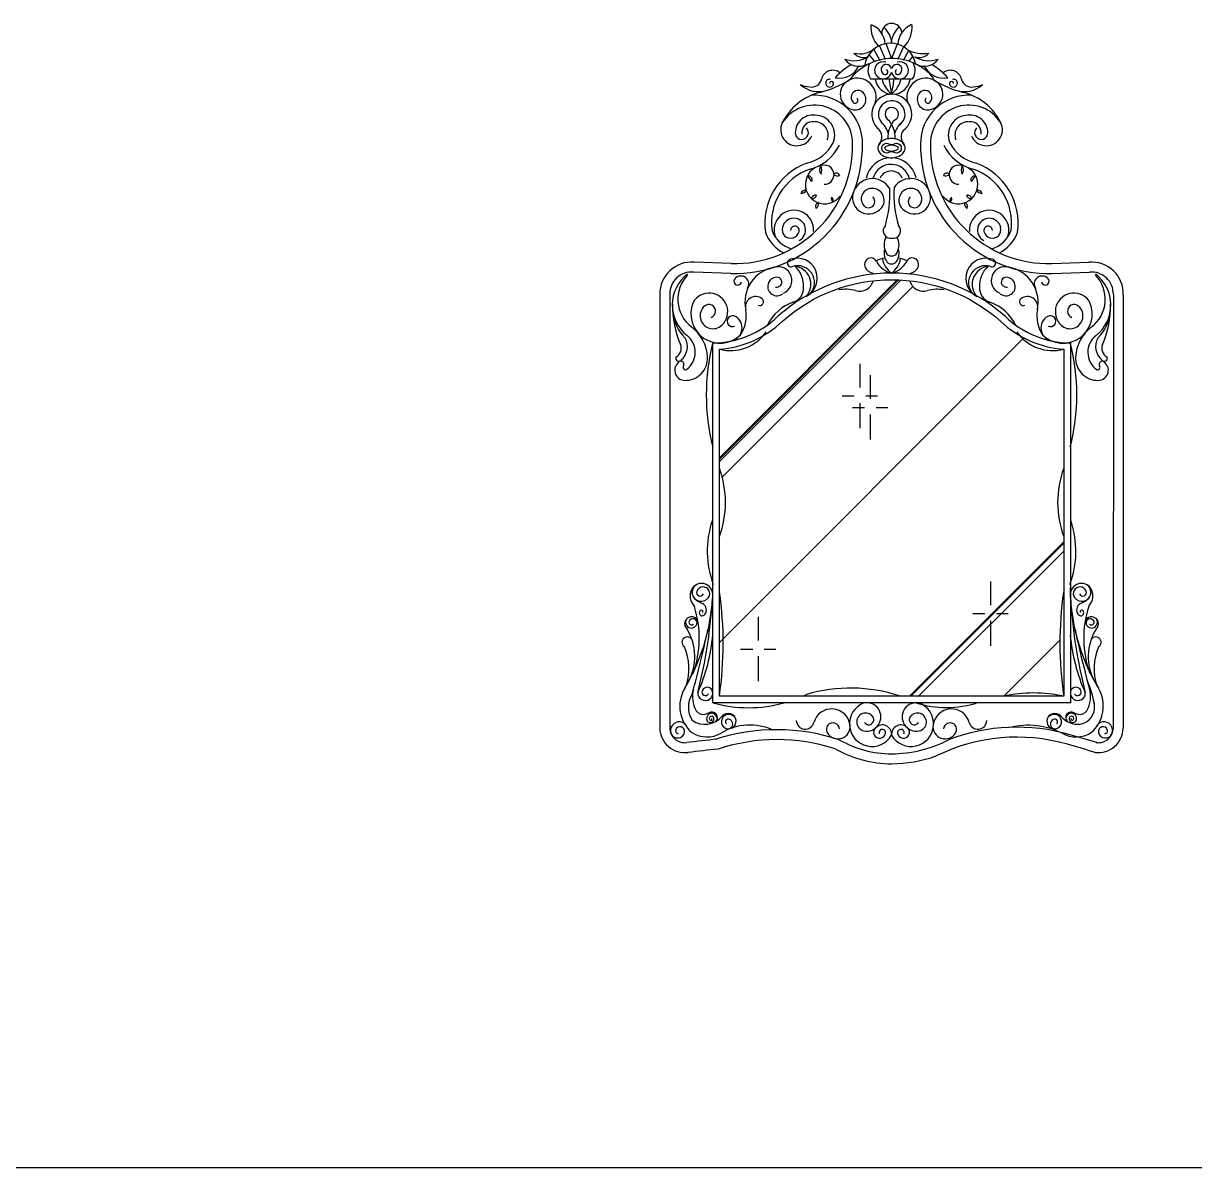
# Model space of a CAD drawing. Header units: inches. Extents: x 10 to 52.5, y 12.6 to 37.4.
# Drawn here: x 23.908 to 25.676, y 25.748 to 27.475 of the extents above; entities that cross this region are included whole.
import ezdxf

# ---------------------------------------------------------------- set-up
doc = ezdxf.new("R2010")
doc.units = ezdxf.units.IN
doc.header["$MEASUREMENT"] = 0
doc.layers.add('02', color=2, linetype='Continuous')
doc.layers.add('1', color=1, linetype='Continuous')

msp = doc.modelspace()

# ---------------------------------------------------------------- linework, layer by layer
at = {"layer": '02'}
for p, q in [((25.1916, 27.4359), (25.2009, 27.4195)), ((25.2001, 27.4413), (25.2088, 27.4211)), ((25.2097, 27.4448), (25.2185, 27.4223)), ((25.2269, 27.4441), (25.2185, 27.4223)), ((25.2363, 27.4401), (25.2281, 27.4211)), ((25.2442, 27.434), (25.2361, 27.4195)), ((25.1844, 27.4285), (25.1928, 27.4178)), ((25.2505, 27.4259), (25.2441, 27.4178)), ((25.1866, 27.3917), (25.2503, 27.3917)), ((24.9758, 27.0977), (24.9199, 27.0998)), ((25.4611, 27.0977), (25.5174, 27.0998)), ((24.9585, 26.8196), (25.2271, 27.0882)), ((24.9585, 26.8176), (25.229, 27.0881)), ((24.9585, 26.8137), (25.2327, 27.0879)), ((24.9627, 26.7902), (25.2507, 27.0782)), ((24.8835, 27.0663), (24.8835, 26.4113)), ((25.5535, 27.0659), (25.5533, 26.4111)), ((24.9485, 26.4496), (24.9485, 26.993)), ((24.9585, 26.5407), (25.4183, 27.0005)), ((25.4885, 26.993), (25.4885, 26.4496)), ((25.1706, 26.9616), (25.1706, 26.9257)), ((25.1862, 26.9443), (25.1862, 26.9084)), ((25.1438, 26.9129), (25.1622, 26.9129)), ((25.1706, 26.9021), (25.1706, 26.8642)), ((25.1795, 26.9129), (25.1974, 26.9129)), ((25.1594, 26.8956), (25.1778, 26.8956)), ((25.1862, 26.8848), (25.1862, 26.8469)), ((25.1951, 26.8956), (25.213, 26.8956)), ((25.2454, 26.4596), (25.4785, 26.6927)), ((25.2474, 26.4596), (25.4785, 26.6907)), ((25.2593, 26.4596), (25.4785, 26.6788)), ((25.368, 26.633), (25.368, 26.5972)), ((25.3412, 26.5843), (25.3595, 26.5843)), ((25.3768, 26.5843), (25.3948, 26.5843)), ((25.0172, 26.5794), (25.0172, 26.5436)), ((25.368, 26.5735), (25.368, 26.5356)), ((24.9904, 26.5308), (25.0088, 26.5308)), ((25.0261, 26.5308), (25.044, 26.5308)), ((25.3879, 26.4596), (25.4727, 26.5444)), ((25.0172, 26.52), (25.0172, 26.4821)), ((25.4885, 26.4496), (24.9485, 26.4496))]:
    msp.add_line(p, q, dxfattribs=at)
for points in [[(25.1979, 27.287, 0.133862), (25.1993, 27.2817, 0.106804), (25.2039, 27.2767, 0.08255), (25.2103, 27.2737, 0.070983), (25.2185, 27.2725, 0.070983), (25.2266, 27.2737, 0.08255), (25.233, 27.2767, 0.106804), (25.2376, 27.2817, 0.133862), (25.2391, 27.287, 0.133862), (25.2376, 27.2922, 0.106804), (25.233, 27.2972, 0.08255), (25.2266, 27.3003, 0.070983), (25.2185, 27.3015, 0.070983), (25.2103, 27.3003, 0.08255), (25.2039, 27.2972, 0.106804), (25.1993, 27.2922, 0.133862)], [(25.2154, 27.2931, 0.08255), (25.2159, 27.2929, 0.070983), (25.2185, 27.2925, 0.070983), (25.221, 27.2929, 0.08255), (25.2215, 27.2931, -1.925788), (25.2215, 27.2809, 0.08255), (25.221, 27.2811, 0.070983), (25.2185, 27.2815, 0.070983), (25.2159, 27.2811, 0.08255), (25.2154, 27.2809, -1.925788)], [(25.2079, 27.287, 0.133862), (25.2079, 27.2868, 0.106804), (25.2096, 27.2849, 0.08255), (25.2131, 27.2833, 0.070983), (25.2185, 27.2825, 0.070983), (25.2238, 27.2833, 0.08255), (25.2273, 27.2849, 0.106804), (25.229, 27.2868, 0.133862), (25.2291, 27.287, 0.133862), (25.229, 27.2872, 0.106804), (25.2273, 27.2891, 0.08255), (25.2238, 27.2907, 0.070983), (25.2185, 27.2915, 0.070983), (25.2131, 27.2907, 0.08255), (25.2096, 27.2891, 0.106804), (25.2079, 27.2872, 0.133862)]]:
    msp.add_lwpolyline(points, format="xyb", close=True, dxfattribs=at)
for centre, radius, start, end in [((25.1822, 27.4422), 0.0369, 4.9686, 47.9362), ((25.2549, 27.4422), 0.0372, 131.4819, 175.0415), ((25.2624, 27.4416), 0.0346, 113.0033, 176.2729), ((25.2196, 27.3419), 0.0804, 38.7765, 143.1007), ((25.2058, 27.4044), 0.0229, 153.3855, 213.3486), ((25.2058, 27.4044), 0.0129, 70.4917, 281.8755), ((25.2106, 27.4055), 0.00796, 10.5724, 240.9288), ((25.2263, 27.4055), 0.00796, 299.0712, 169.4276), ((25.2312, 27.4044), 0.0129, 258.1245, 109.5083), ((25.2312, 27.4044), 0.0229, 326.6514, 30.3248), ((25.1394, 27.4256), 0.033, 259.5454, 334.0958), ((25.2088, 27.4021), 0.00409, 240.9288, 59.9634), ((25.2058, 27.4044), 0.013, 281.8755, 348.3654), ((25.2058, 27.4044), 0.013, 11.6013, 13.1497), ((25.2312, 27.4044), 0.013, 166.8503, 168.3987), ((25.2312, 27.4044), 0.013, 191.6346, 258.1245), ((25.2282, 27.4021), 0.00409, 120.0366, 299.0712), ((25.2975, 27.4256), 0.033, 205.9042, 280.4546), ((25.0693, 27.5306), 0.1646, 284.3426, 301.4697), ((25.1247, 27.3852), 0.0057, 74.6195, 174.9959), ((25.125, 27.3852), 0.00603, 174.9959, 347.0702), ((25.1278, 27.3845), 0.00317, 347.0702, 181.516), ((25.1648, 27.3684), 0.0238, 113.6747, 261.2004), ((25.1667, 27.3641), 0.0285, 337.6933, 113.6747), ((25.2204, 27.3951), 0.0267, 187.159, 352.841), ((25.2434, 27.4), 0.0402, 191.8097, 231.6485), ((25.758, 27.4759), 0.5501, 188.7964, 191.2624), ((24.679, 27.4759), 0.5501, 348.7376, 351.2036), ((25.1935, 27.4), 0.0402, 308.3515, 348.1903), ((25.2702, 27.3641), 0.0285, 66.3253, 202.3067), ((25.2721, 27.3684), 0.0238, 278.7996, 66.3253), ((25.3676, 27.5306), 0.1646, 238.5303, 255.6574), ((25.3091, 27.3845), 0.00317, 358.484, 192.9298), ((25.3119, 27.3852), 0.00603, 192.9298, 5.0041), ((25.3122, 27.3852), 0.0057, 5.0041, 105.3805), ((25.102, 27.2942), 0.0727, 359.1628, 93.7369), ((25.1681, 27.3635), 0.0106, 32.2168, 223.1367), ((25.1635, 27.3592), 0.0043, 223.1367, 46.8267), ((25.1636, 27.3607), 0.016, 261.2004, 32.2168), ((25.2188, 27.3383), 0.0301, 304.9874, 230.6773), ((25.2733, 27.3607), 0.016, 147.7832, 278.7996), ((25.2688, 27.3635), 0.0106, 316.8633, 147.7832), ((25.335, 27.2942), 0.0727, 86.2631, 180.8372), ((25.2734, 27.3592), 0.0043, 133.1733, 316.8633), ((25.2188, 27.3383), 0.0201, 304.9874, 222.5203), ((25.2188, 27.3383), 0.0101, 304.9874, 235.6704), ((25.0999, 27.3102), 0.0268, 82.7641, 187.1999), ((25.0999, 27.3102), 0.0168, 82.7641, 187.1999), ((25.1027, 27.3068), 0.02, 338.9421, 88.8836), ((25.1027, 27.3068), 0.03, 338.9421, 88.8836), ((25.1872, 27.3039), 0.0267, 12.0325, 51.2038), ((25.2497, 27.3039), 0.0367, 134.7769, 184.4979), ((25.1872, 27.3039), 0.0367, 355.5021, 45.2231), ((25.2497, 27.3039), 0.0267, 128.7962, 167.9675), ((25.3342, 27.3068), 0.03, 91.1164, 201.0579), ((25.3342, 27.3068), 0.02, 91.1164, 201.0579), ((25.337, 27.3102), 0.0268, 352.8001, 97.2359), ((25.337, 27.3102), 0.0168, 352.8001, 97.2359), ((25.0829, 27.3103), 0.0101, 200.0979, 46.226), ((25.1872, 27.3039), 0.0167, 316.0689, 53.2448), ((25.2497, 27.3039), 0.0167, 144.3324, 223.9311), ((25.354, 27.3103), 0.0101, 133.774, 339.9021), ((24.981, 27.2912), 0.1936, 268.5121, 0.6846), ((25.0784, 27.321), 0.068, 282.3698, 334.4815), ((25.4559, 27.2912), 0.1936, 179.3154, 271.4879), ((25.3586, 27.321), 0.068, 205.5185, 257.6302), ((25.218, 27.2341), 0.0384, 11.8263, 168.5563), ((25.1234, 27.1739), 0.0862, 108.9093, 187.8796), ((25.1176, 27.2322), 0.0292, 91.8153, 322.9139), ((25.12, 27.2543), 0.0102, 143.9305, 219.6437), ((25.0952, 27.2535), 0.0179, 341.3923, 22.1819), ((25.1171, 27.2469), 0.0145, 268.1847, 91.8153), ((25.218, 27.2341), 0.0284, 11.8263, 165.8369), ((25.3194, 27.2322), 0.0292, 217.0861, 88.1847), ((25.3198, 27.2469), 0.0145, 88.1847, 271.8153), ((25.3417, 27.2535), 0.0179, 157.8181, 198.6077), ((25.3169, 27.2543), 0.0102, 320.3563, 36.0695), ((25.3135, 27.1739), 0.0862, 352.1204, 71.0907), ((25.0932, 27.2393), 0.00545, 338.4802, 103.5732), ((25.1089, 27.253), 0.019, 206.296, 235.7575), ((25.1368, 27.252), 0.00701, 215.3842, 298.5773), ((25.1349, 27.2437), 0.00568, 22.1305, 129.8748), ((25.1894, 27.211), 0.03, 28.7765, 167.2069), ((25.218, 27.2341), 0.0184, 24.4616, 155.5384), ((25.2475, 27.211), 0.03, 12.7931, 146.9419), ((25.3021, 27.2437), 0.00568, 50.1252, 157.8695), ((25.3001, 27.252), 0.00701, 241.4227, 324.6158), ((25.3438, 27.2393), 0.00545, 76.4268, 201.5198), ((25.328, 27.253), 0.019, 304.2425, 333.704), ((25.0816, 27.228), 0.00938, 268.6564, 334.9587), ((25.0896, 27.2151), 0.00892, 86.7163, 156.8988), ((25.1841, 27.2122), 0.0246, 167.2069, 322.9116), ((25.1881, 27.2104), 0.0154, 121.9192, 224.4943), ((25.1894, 27.2082), 0.018, 322.9116, 121.9192), ((25.0398, 27.2183), 0.1761, 344.1885, 2.323), ((25.3982, 27.2183), 0.1761, 177.0499, 195.8115), ((25.2475, 27.2082), 0.018, 58.0808, 217.0884), ((25.2528, 27.2122), 0.0246, 217.0884, 12.7931), ((25.2489, 27.2104), 0.0154, 315.5057, 58.0808), ((25.3553, 27.228), 0.00938, 205.0413, 271.3436), ((25.3473, 27.2151), 0.00892, 23.1012, 93.2837), ((25.1036, 27.2097), 0.00629, 76.5862, 163.2821), ((25.0997, 27.2164), 0.00535, 246.1292, 353.7391), ((25.1098, 27.1992), 0.00607, 108.2763, 212.15), ((25.0997, 27.2028), 0.00845, 305.6983, 14.6809), ((25.1325, 27.2109), 0.00512, 157.3146, 244.5492), ((25.125, 27.2078), 0.0055, 344.3031, 59.753), ((25.1838, 27.2063), 0.00944, 224.4943, 47.9073), ((25.2531, 27.2063), 0.00944, 132.0927, 315.5057), ((25.312, 27.2078), 0.0055, 120.247, 195.6969), ((25.3045, 27.2109), 0.00512, 295.4508, 22.6854), ((25.3372, 27.2028), 0.00845, 165.3191, 234.3017), ((25.3271, 27.1992), 0.00607, 327.85, 71.7237), ((25.3334, 27.2097), 0.00629, 16.7179, 103.4138), ((25.3372, 27.2164), 0.00535, 186.2609, 293.8708), ((25.071, 27.1634), 0.0298, 355.4521, 201.2125), ((25.366, 27.1634), 0.0298, 338.7875, 184.5479), ((25.0662, 27.1641), 0.013, 164.5616, 347.0047), ((25.071, 27.1634), 0.0178, 297.2154, 166.5051), ((25.0726, 27.1626), 0.00652, 347.0047, 178.7541), ((25.2173, 27.1623), 0.0114, 135.2386, 278.5143), ((25.2207, 27.1623), 0.0114, 261.4857, 44.7614), ((25.366, 27.1634), 0.0178, 13.4949, 242.7846), ((25.3644, 27.1626), 0.00652, 1.2459, 192.9953), ((25.3707, 27.1641), 0.013, 192.9953, 15.4384), ((25.0813, 27.1793), 0.0466, 201.7933, 252.1366), ((25.2297, 27.1406), 0.0226, 148.0072, 210.0164), ((25.2073, 27.1406), 0.0226, 329.9836, 31.9928), ((25.3556, 27.1793), 0.0466, 287.8634, 338.2067), ((25.3556, 27.1793), 0.0566, 296.9969, 339.4671), ((25.2297, 27.1286), 0.0226, 164.5502, 210.0164), ((25.2185, 27.1336), 0.00942, 207.2769, 332.7231), ((25.2073, 27.1286), 0.0226, 329.9836, 15.4498), ((25.1882, 27.1111), 0.0105, 109.6953, 218.8619), ((25.1872, 27.1118), 0.0094, 28.3356, 122.6128), ((25.2179, 27.0673), 0.0545, 100.0075, 114.6246), ((25.2274, 27.1334), 0.0362, 208.3356, 255.765), ((25.2398, 27.127), 0.0357, 190.9212, 233.2757), ((25.2185, 27.1216), 0.00942, 207.2769, 332.7231), ((25.1971, 27.127), 0.0357, 306.7243, 349.0788), ((25.2096, 27.1334), 0.0362, 284.235, 331.6644), ((25.2191, 27.0673), 0.0545, 65.3754, 79.9925), ((25.2497, 27.1118), 0.0094, 57.3872, 151.6644), ((25.2488, 27.1111), 0.0105, 321.1381, 70.3047), ((24.9165, 27.0669), 0.033, 85.2052, 180.7439), ((25.2185, 26.8401), 0.2582, 48.3671, 131.6329), ((25.1974, 27.1202), 0.0235, 222.1445, 259.7926), ((25.2395, 27.1202), 0.0235, 280.2074, 317.8555), ((25.5205, 27.0669), 0.033, 359.2561, 95.3386), ((25.1701, 27.0927), 0.0217, 253.6892, 344.1147), ((25.2668, 27.0927), 0.0217, 195.8853, 286.3108), ((25.1494, 27.0219), 0.0521, 73.6892, 101.5421), ((25.2875, 27.0219), 0.0521, 78.4579, 106.3108), ((25.0025, 26.6436), 0.2014, 293.9849, 295.7433), ((25.1565, 26.2393), 0.2326, 71.5899, 106.6068), ((25.3012, 26.5967), 0.1542, 242.4534, 242.7732), ((25.433, 26.2513), 0.2132, 77.6975, 102.3025), ((25.0454, 26.1083), 0.3007, 71.7542, 108.1181), ((25.4077, 26.1229), 0.2899, 73.8965, 110.8443), ((25.4251, 26.3016), 0.1141, 63.5374, 104.225), ((25.5306, 26.4121), 0.0227, 262.7467, 358.7367), ((25.2193, 26.5324), 0.1598, 240.0786, 269.7371), ((25.2177, 26.5607), 0.1881, 270.2112, 297.4893), ((24.8037, 24.0132), 2.4844, 72.9971, 74.0091)]:
    msp.add_arc(centre, radius, start, end, dxfattribs=at)
at = {"layer": '1'}
for p, q in [((24.9764, 27.1127), (24.9205, 27.1148)), ((25.4605, 27.1127), (25.5165, 27.1148)), ((24.8685, 27.0663), (24.8685, 26.4113)), ((25.5685, 27.0656), (25.5683, 26.4111)), ((10.3636, 25.748), (30.6898, 25.748))]:
    msp.add_line(p, q, dxfattribs=at)
msp.add_lwpolyline([(25.3832, 27.0258, 0.17492), (25.4785, 26.9834), (25.4785, 26.4596), (24.9585, 26.4596), (24.9585, 26.9834, 0.17492), (25.0537, 27.0258, -0.37975)], format="xyb", close=True, dxfattribs=at)
for centre, radius, start, end in [((25.2303, 27.47), 0.043, 175.7407, 222.4541), ((25.1747, 27.4416), 0.0345, 5.1103, 67.1663), ((25.2188, 27.4601), 0.0152, 4.662, 178.7984), ((25.206, 27.47), 0.0436, 315.7674, 4.2083), ((25.1705, 27.4649), 0.0355, 255.7072, 310.789), ((25.1763, 27.4423), 0.0187, 218.9727, 292.9718), ((25.2166, 27.4064), 0.0391, 9.2606, 173.7618), ((25.2667, 27.4821), 0.0523, 241.8117, 279.1178), ((25.2605, 27.4423), 0.0187, 247.0282, 321.0273), ((25.2126, 27.3219), 0.1065, 120.9664, 138.0448), ((25.1619, 27.4612), 0.0422, 250.7702, 300.9345), ((25.1691, 27.4369), 0.0262, 216.297, 296.7054), ((25.275, 27.4612), 0.0422, 239.0655, 289.2298), ((25.2678, 27.4369), 0.0262, 243.2946, 323.703), ((25.2243, 27.3219), 0.1065, 41.9552, 59.0336), ((25.1297, 27.3871), 0.0174, 51.8515, 167.0061), ((25.3072, 27.3871), 0.0174, 12.9939, 128.1485), ((25.108, 27.4128), 0.0404, 227.1959, 289.5264), ((25.0969, 27.4187), 0.0391, 245.2476, 267.0157), ((25.0981, 27.3944), 0.0151, 257.9036, 347.0061), ((25.3289, 27.4128), 0.0404, 250.4736, 312.8041), ((25.3389, 27.3944), 0.0151, 192.9939, 282.0964), ((25.34, 27.4187), 0.0391, 272.9843, 294.7524), ((25.1318, 27.2863), 0.0875, 104.3426, 153.4489), ((25.3052, 27.2863), 0.0875, 26.5511, 75.6574), ((25.102, 27.2942), 0.0577, 359.1628, 147.2143), ((25.335, 27.2942), 0.0577, 32.7857, 180.8372), ((25.0754, 27.3149), 0.0243, 154.1781, 337.6486), ((25.3616, 27.3149), 0.0243, 202.3514, 25.8219), ((24.981, 27.2912), 0.1786, 268.5121, 0.6846), ((25.0784, 27.321), 0.058, 282.3698, 334.4815), ((25.4559, 27.2912), 0.1786, 179.3154, 271.4879), ((25.3586, 27.321), 0.058, 205.5185, 257.6302), ((25.1234, 27.1739), 0.0962, 109.8533, 188.5904), ((25.3135, 27.1739), 0.0962, 351.4096, 70.1467), ((25.0813, 27.1793), 0.0566, 200.5329, 243.0031), ((24.9165, 27.0669), 0.048, 85.2052, 180.7439), ((25.067, 27.1136), 0.0057, 99.6273, 290.9824), ((25.0759, 27.0904), 0.0305, 295.4429, 108.7567), ((25.3611, 27.0904), 0.0305, 71.2433, 244.5571), ((25.3699, 27.1136), 0.0057, 249.0176, 80.3727), ((25.5205, 27.0669), 0.048, 358.455, 94.7948), ((24.9459, 27.0502), 0.0586, 127.1657, 231.7726), ((24.948, 27.0588), 0.0523, 135.9097, 232.8932), ((24.991, 27.0821), 0.0119, 323.4359, 139.8641), ((25.051, 27.0542), 0.0539, 100.4141, 191.8748), ((25.0472, 27.0873), 0.0208, 292.4077, 106.5673), ((25.0766, 27.084), 0.0255, 319.5309, 107.3399), ((25.0463, 27.0792), 0.0395, 357.317, 48.1593), ((25.0692, 27.0813), 0.0275, 323.0454, 82.8757), ((25.3603, 27.084), 0.0255, 72.6601, 220.4691), ((25.3677, 27.0813), 0.0275, 97.1243, 216.9546), ((25.3907, 27.0792), 0.0395, 131.8407, 182.683), ((25.3898, 27.0873), 0.0208, 73.4327, 247.5923), ((25.386, 27.0542), 0.0539, 348.1252, 79.5859), ((25.4459, 27.0821), 0.0119, 40.1359, 216.5641), ((25.4889, 27.0588), 0.0523, 307.1068, 44.0903), ((25.4911, 27.0502), 0.0586, 308.2274, 52.8343), ((24.9863, 27.0861), 0.00578, 139.8641, 350.613), ((25.0455, 27.0781), 0.014, 92.3194, 308.8163), ((25.0453, 27.0846), 0.00752, 255.6551, 92.3194), ((25.0626, 27.0762), 0.0232, 288.8005, 2.8794), ((25.3744, 27.0762), 0.0232, 177.1206, 251.1995), ((25.3914, 27.0781), 0.014, 231.1837, 87.6806), ((25.3917, 27.0846), 0.00752, 87.6806, 284.3449), ((25.4506, 27.0861), 0.00578, 189.387, 40.1359), ((24.9431, 27.0401), 0.028, 313.3815, 150.339), ((25.0134, 27.0472), 0.0157, 51.3122, 195.2046), ((25.0196, 27.055), 0.00564, 241.2749, 51.3122), ((25.4173, 27.055), 0.00564, 128.6878, 298.7251), ((25.4236, 27.0472), 0.0157, 344.7954, 128.6878), ((25.4938, 27.0401), 0.028, 29.661, 226.6185), ((25.0332, 27.0485), 0.1454, 178.7921, 203.48), ((24.9508, 27.0453), 0.0629, 183.7427, 225.7905), ((24.9597, 27.0369), 0.0443, 157.2806, 313.9476), ((24.949, 27.034), 0.0196, 131.8153, 313.3815), ((24.9427, 27.041), 0.0101, 289.3746, 131.8153), ((24.9459, 27.0339), 0.0532, 326.9834, 9.9331), ((25.0918, 26.9904), 0.0675, 108.8005, 153.9703), ((25.3452, 26.9904), 0.0675, 26.0297, 71.1995), ((25.4911, 27.0339), 0.0532, 170.0669, 213.0166), ((25.4773, 27.0369), 0.0443, 226.0524, 22.7194), ((25.488, 27.034), 0.0196, 226.6185, 48.1847), ((25.4943, 27.041), 0.0101, 48.1847, 250.6254), ((25.4862, 27.0453), 0.0629, 314.2095, 356.2573), ((25.4037, 27.0485), 0.1454, 336.52, 1.2079), ((24.9474, 27.1365), 0.1435, 270.4227, 313.8938), ((24.9786, 27.0258), 0.00826, 60.7334, 293.2373), ((24.9729, 27.0156), 0.0199, 282.4793, 60.7334), ((25.0959, 26.9956), 0.0642, 151.1341, 151.1825), ((25.4895, 27.1365), 0.1435, 226.1062, 269.5773), ((25.464, 27.0156), 0.0199, 119.2666, 257.5207), ((25.4583, 27.0258), 0.00826, 246.7627, 119.2666), ((24.8798, 26.9686), 0.0608, 2.8317, 52.8932), ((24.9752, 27.0473), 0.066, 255.3422, 325.0784), ((25.4618, 27.0473), 0.066, 214.9216, 284.6578), ((25.5571, 26.9686), 0.0608, 127.1068, 177.1683), ((24.8864, 26.9848), 0.0146, 296.0468, 23.48), ((24.8837, 26.9874), 0.0265, 310.3073, 28.902), ((24.8896, 26.9788), 0.0324, 306.3166, 51.7726), ((25.2592, 26.9145), 0.3205, 165.8109, 194.1891), ((25.1777, 26.9145), 0.3205, 345.8109, 14.1891), ((25.5473, 26.9788), 0.0324, 128.2274, 233.6834), ((25.5532, 26.9874), 0.0265, 151.098, 229.6927), ((25.5505, 26.9848), 0.0146, 156.52, 243.9532), ((24.8971, 26.9699), 0.00458, 158.5049, 321.6601), ((24.9071, 26.9699), 0.0335, 268.547, 2.8317), ((25.5299, 26.9699), 0.0335, 177.1683, 271.453), ((25.5398, 26.9699), 0.00458, 218.3399, 21.4951), ((24.9063, 26.9517), 0.0153, 120.8498, 269.6344), ((24.9004, 26.9607), 0.00459, 333.7384, 114.9259), ((24.9074, 26.9562), 0.00381, 139.6456, 291.4644), ((25.5296, 26.9562), 0.00381, 248.5356, 40.3544), ((25.5306, 26.9517), 0.0153, 270.3656, 59.1502), ((25.5366, 26.9607), 0.00459, 65.0741, 206.2616), ((24.8186, 26.7521), 0.1491, 339.7724, 20.2314), ((25.6184, 26.7521), 0.1491, 159.7686, 200.2276), ((25.0852, 26.6788), 0.145, 161.7432, 200.3413), ((25.3518, 26.6788), 0.145, 339.6587, 18.2568), ((24.6509, 26.6254), 0.2979, 328.9568, 359.5873), ((24.9377, 26.6111), 0.0233, 164.8214, 223.2682), ((24.9316, 26.6128), 0.0171, 350.5676, 164.8214), ((24.9311, 26.6166), 0.0137, 123.936, 323.2357), ((24.9294, 26.6163), 0.00544, 157.6396, 335.9892), ((24.9338, 26.6145), 0.0102, 323.2357, 157.6396), ((24.4117, 26.5394), 0.5526, 351.6977, 8.0778), ((26.0253, 26.5394), 0.5526, 171.9222, 188.3023), ((25.786, 26.6254), 0.2979, 180.4127, 211.0432), ((25.5053, 26.6128), 0.0171, 15.1786, 189.4324), ((25.5031, 26.6145), 0.0102, 22.3604, 216.7643), ((25.5059, 26.6166), 0.0137, 216.7643, 56.064), ((25.5075, 26.6163), 0.00544, 204.0108, 22.3604), ((25.4992, 26.6111), 0.0233, 316.7318, 15.1786), ((24.9435, 26.6291), 0.0313, 221.8363, 250.8424), ((24.172, 26.6564), 0.7778, 345.7386, 356.5753), ((24.9279, 26.5899), 0.011, 318.3163, 60.9466), ((26.2649, 26.6564), 0.7778, 183.4247, 194.2614), ((25.509, 26.5899), 0.011, 119.0534, 221.6837), ((25.4934, 26.6291), 0.0313, 289.1576, 318.1637), ((24.7704, 26.5472), 0.1578, 340.2241, 17.6912), ((24.9327, 26.5856), 0.00457, 133.9684, 318.3163), ((24.9313, 26.5872), 0.00245, 335.343, 133.9684), ((25.5042, 26.5856), 0.00457, 221.6837, 46.0316), ((25.5057, 26.5872), 0.00245, 46.0316, 204.657), ((25.6665, 26.5472), 0.1578, 162.3088, 199.7759), ((24.9165, 26.5689), 0.0106, 30.5396, 229.8976), ((24.9162, 26.5712), 0.00871, 145.9855, 341.7012), ((24.9165, 26.5712), 0.00407, 160.1639, 317.0702), ((24.9186, 26.5704), 0.00623, 341.7012, 160.1639), ((25.5204, 26.5689), 0.0106, 310.1024, 149.4604), ((25.5184, 26.5704), 0.00623, 19.8361, 198.2988), ((25.5207, 26.5712), 0.00871, 198.2988, 34.0145), ((25.5204, 26.5712), 0.00407, 222.9298, 19.8361), ((24.91, 26.541), 0.00802, 39.9243, 238.8373), ((24.8431, 26.5193), 0.0784, 331.6917, 31.8905), ((23.4965, 26.8664), 1.4769, 344.1426, 348.0358), ((24.6795, 26.5752), 0.27, 335.8674, 355.0348), ((25.7574, 26.5752), 0.27, 184.9652, 204.1326), ((26.9404, 26.8664), 1.4769, 191.9642, 195.5579), ((25.5939, 26.5193), 0.0784, 148.1095, 208.3083), ((25.5269, 26.541), 0.00802, 301.1627, 140.0757), ((24.8288, 26.5012), 0.0838, 341.7982, 23.1838), ((25.6081, 26.5012), 0.0838, 156.8162, 198.2018), ((25.3506, 26.4145), 0.1775, 10.4722, 23.1941), ((24.9513, 26.4446), 0.0526, 148.9568, 229.4766), ((24.9497, 26.4431), 0.038, 148.6407, 211.5943), ((24.9627, 26.4592), 0.0448, 165.7183, 208.6628), ((24.9372, 26.4644), 0.0113, 177.5908, 8.7652), ((24.9374, 26.4658), 0.00532, 160.0435, 331.3747), ((24.9402, 26.4648), 0.00826, 8.7652, 160.0435), ((25.4998, 26.4644), 0.0113, 171.2348, 2.4092), ((25.4967, 26.4648), 0.00826, 19.9565, 171.2348), ((25.4995, 26.4658), 0.00532, 208.6253, 19.9565), ((25.4743, 26.4592), 0.0448, 331.3372, 14.2817), ((25.4857, 26.4446), 0.0526, 310.5234, 31.0432), ((25.0025, 26.6436), 0.2014, 254.432, 285.568), ((25.1281, 26.4125), 0.0279, 7.503, 164.4937), ((25.189, 26.4177), 0.034, 111.4312, 330.1153), ((25.1809, 26.4284), 0.0215, 258.1594, 101.8406), ((25.248, 26.4177), 0.034, 209.8847, 68.5688), ((25.256, 26.4284), 0.0215, 78.1594, 281.8406), ((25.3012, 26.5967), 0.1542, 252.5664, 288.0254), ((25.3089, 26.4125), 0.0279, 15.5063, 172.497), ((25.4981, 26.4439), 0.0272, 281.358, 5.2883), ((25.4873, 26.4431), 0.038, 5.0505, 18.1219), ((24.9366, 26.4513), 0.0341, 235.4606, 320.3068), ((24.9339, 26.4447), 0.0126, 213.7042, 285.3269), ((24.9337, 26.4521), 0.0197, 280.0435, 296.8754), ((24.9472, 26.4257), 0.00812, 5.6468, 185.3565), ((24.9447, 26.4254), 0.00563, 185.3565, 12.5761), ((24.9471, 26.4272), 0.00847, 317.295, 121.4845), ((24.9468, 26.4259), 0.00346, 12.5761, 214.6525), ((24.9454, 26.4249), 0.00174, 214.6525, 41.6227), ((24.9729, 26.421), 0.0112, 38.1541, 241.4986), ((24.972, 26.4219), 0.0118, 296.4631, 140.3068), ((24.9712, 26.4177), 0.00743, 241.4986, 80.962), ((24.9717, 26.4211), 0.00403, 80.962, 236.1175), ((25.0881, 26.4232), 0.0134, 181.7799, 345.9245), ((25.1793, 26.4206), 0.0135, 36.4859, 258.1594), ((25.184, 26.4241), 0.00765, 213.1287, 36.4859), ((25.2529, 26.4241), 0.00765, 143.5141, 326.8713), ((25.2576, 26.4206), 0.0135, 281.8406, 143.5141), ((25.3488, 26.4232), 0.0134, 194.0755, 358.2201), ((25.4649, 26.4219), 0.0118, 39.6932, 243.5369), ((25.464, 26.421), 0.0112, 298.5014, 141.8459), ((25.4658, 26.4177), 0.00743, 99.038, 298.5014), ((25.4653, 26.4211), 0.00403, 303.8825, 99.038), ((25.5003, 26.4513), 0.0341, 219.6932, 275.2899), ((25.4899, 26.4272), 0.00847, 58.5155, 222.705), ((25.4898, 26.4257), 0.00812, 354.6435, 174.3532), ((25.4923, 26.4254), 0.00563, 167.4239, 354.6435), ((25.4902, 26.4259), 0.00346, 325.3475, 167.4239), ((25.4916, 26.4249), 0.00174, 138.3773, 325.3475), ((25.5032, 26.4521), 0.0197, 243.1246, 259.9565), ((25.5031, 26.4447), 0.0126, 254.6731, 326.2958), ((24.9065, 26.4124), 0.038, 181.7374, 277.0355), ((24.9065, 26.4124), 0.023, 181.7374, 277.0355), ((24.8977, 26.4081), 0.0129, 18.788, 203.7314), ((24.8956, 26.4071), 0.0106, 203.7314, 348.9411), ((24.8968, 26.4074), 0.00448, 159.1875, 265.3977), ((24.8991, 26.4065), 0.00699, 348.9411, 159.1875), ((24.9398, 26.4415), 0.0433, 238.4146, 299.4107), ((25.0048, 26.3309), 0.0851, 65.5964, 120.9716), ((25.13, 26.4095), 0.00993, 3.4145, 209.3454), ((25.1375, 26.4137), 0.0185, 209.3454, 7.503), ((25.2004, 26.4051), 0.009, 134.1663, 350.6627), ((25.2046, 26.4022), 0.014, 354.1482, 138.2252), ((25.2045, 26.4046), 0.00494, 348.1658, 203.845), ((25.2324, 26.4022), 0.014, 41.7748, 185.8518), ((25.2325, 26.4046), 0.00494, 336.155, 191.8342), ((25.2365, 26.4051), 0.009, 189.3373, 45.8337), ((25.2995, 26.4137), 0.0185, 172.497, 330.6546), ((25.3069, 26.4095), 0.00993, 330.6546, 176.5855), ((25.4972, 26.4415), 0.0433, 240.5893, 301.5854), ((25.5306, 26.4121), 0.0377, 262.7467, 358.7367), ((25.5393, 26.4081), 0.0129, 336.2686, 161.212), ((25.5378, 26.4065), 0.00699, 20.8125, 191.0589), ((25.5413, 26.4071), 0.0106, 191.0589, 336.2686), ((25.5402, 26.4074), 0.00448, 274.6023, 20.8125), ((25.2433, 23.6833), 2.7267, 96.0708, 97.0365), ((25.0454, 26.1083), 0.2857, 72.0509, 108.1181), ((25.4077, 26.1229), 0.2749, 73.8965, 116.2478), ((24.8037, 24.0132), 2.4694, 72.9971, 74.0091), ((25.2433, 23.6833), 2.7117, 96.0708, 97.0365), ((25.2193, 26.5324), 0.1748, 240.5988, 269.7371), ((25.2177, 26.5607), 0.2031, 270.2112, 289.6809)]:
    msp.add_arc(centre, radius, start, end, dxfattribs=at)

doc.saveas('drawing.dxf')
